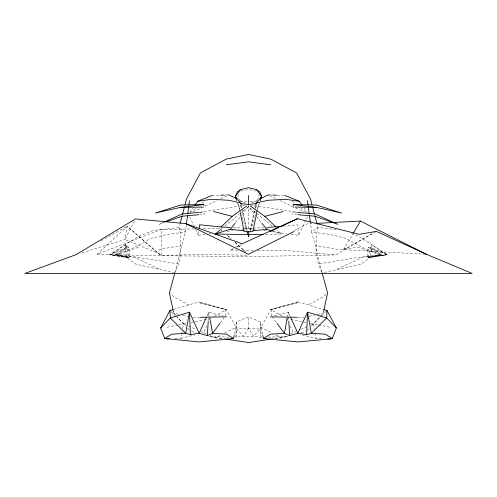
<?xml version="1.0" encoding="UTF-8"?>
<svg xmlns="http://www.w3.org/2000/svg" width="497" height="497" viewBox="0 0 497 497"><rect width="100%" height="100%" fill="white"/><g stroke="black" fill="none" stroke-linecap="round" stroke-linejoin="round"><path stroke-width="0.37" stroke-dasharray="2.48 1.86" d="M214.424 316.204L226.172 309.6L199.123 302.642L199.123 301.791L226.172 309.6L236.038 327.312L234.36 334.779M194.209 228.887L161.258 229.446L161.158 255.731L250.724 256.551L335.736 254.936L376.341 231.385M235.945 337.308L236.249 322.068L248.5 316.757L260.751 322.068L261.055 337.308L253.47 336.239L243.53 336.239L235.945 337.308L236.914 329.101L236.249 322.068M208.255 320.503L208.479 316.719M208.523 315.968L208.746 312.191L223.52 316.222M351.466 233.503L358.436 236.249L371.563 244.53L386.212 254.731L367.538 257.297L368.19 247.332L386.212 254.731L370.433 257.489L361.071 264.218L322.143 272.921M321.944 272.219C317.72 257.726 313.725 242.48 317.943 227.508L317.173 224.569M260.751 322.068L260.086 329.101L261.055 337.308M205.193 234.348L198.353 235.292L198.8 231.527M225.091 315.899L225.949 309.37L199.123 302.642M186.282 225.184L185.369 232.068L181.138 247.276L179.367 261.757L175.404 271.816M246.997 255.228L199.558 254.278L161.158 255.731L127.182 226.328L125.002 239.492L80.601 253.253M368.451 257.297L370.234 247.332L387.486 254.675L370.433 257.489L371.563 244.53L387.486 254.675L368.451 257.297L381.802 254.837L370.234 247.332M174.764 338.569L180.914 338.327L181.61 334.518M181.747 333.754L182.163 331.468M182.722 328.424L183.561 323.851L177.038 317.446M287.291 317.471L288.254 312.191L273.48 316.222M175.056 272.219C179.28 257.726 183.275 242.48 179.057 227.508L179.827 224.569M256.75 212.759L257.216 210.523M257.371 209.777L258.614 203.826M320.186 316.427L323.261 313.073L323.578 311.582M248.842 235.528L248.5 237.013L247.562 234.106M250.022 230.335L254.936 208.815M255.104 208.069L255.613 205.845M248.873 235.51L248.5 237.013L248.127 235.51M250.184 230.254L255.408 209.212M255.595 208.46L256.346 205.454M257.651 200.192L259.521 192.681M249.438 234.106L248.5 237.013L247.823 234.044M249.668 233.379L250.37 231.198M250.606 230.471L254.812 217.394M256.446 212.306L259.484 202.857M206.454 333.972L203.745 332.754L206.802 325.759M206.82 316.403L208.746 312.191L209.709 317.471M291.049 234.249L298.647 235.292L307.357 216.829M134.395 220.997L125.002 239.492L159.282 253.762M282.576 316.204L270.828 309.6L297.877 301.791L297.877 302.642L271.051 309.37L260.962 327.312L262.64 334.779M425.625 254.247L343.452 249.693L352.945 233.72M248.5 328.15L243.53 336.239L236.914 329.101L248.5 328.15L260.086 329.101L253.47 336.239L248.5 328.15L248.5 316.757M189.699 212.256L192.842 207.97M220.407 322.808L224.079 317.863M235.553 222.712L241.306 215.549M241.784 214.946L248.5 206.59L256.197 212.952M307.376 330.43L309.426 328.188M311.47 325.951L319.67 316.993M311.352 324.771L313.439 323.851L321.05 316.378M321.59 315.85L327.026 310.513M97.163 254.29L127.182 226.328L161.158 255.731L97.163 254.29L161.258 229.446M326.007 294.354L322.808 297.038L307.91 305.059M220.662 229.583L222.439 228.117M224.812 226.16L239.026 214.418M239.616 213.927L248.5 206.59L256.172 216.145M190.177 212.66L196.259 207.889M201.739 203.596L204.783 201.21M174.857 272.921L135.929 264.218L126.567 257.489L125.437 244.536L126.766 247.338L128.549 257.297L115.198 254.837L134.911 247.276L150.852 238.417L167.967 234.255L185.369 232.068L179.057 227.508L153.2 230.478L138.564 236.249L125.437 244.53L110.788 254.731L126.567 257.489L129.462 257.297L128.81 247.338L125.437 244.53L109.514 254.675L126.567 257.489L129.462 257.297L117.106 254.837L128.81 247.338L110.788 254.731L129.462 257.297M125.437 244.53L126.766 247.332L115.198 254.837L134.557 257.347L159.494 269.107M211.163 318.037L209.852 318.77L206.851 319.354M343.452 249.693L373.657 232.882M101.003 240.852L127.182 226.328M237.529 250.171L230.577 250.078L233.286 248.587M235.994 247.102L240.741 244.499M261.354 327.101L260.962 327.312L272.356 333.139M294.292 230.583L307.314 223.861L311.936 223.619M209.846 335.5L215.269 337.941L221.295 334.854M224.644 333.139L236.038 327.312L235.646 327.101M251.855 203.031L257.229 200.328M193.258 211.778L217.108 200.54M220.612 198.881L227.632 195.576M337.506 269.107L362.443 257.347L381.802 254.837L362.089 247.276L346.148 238.417L329.033 234.255L311.631 232.068L310.42 222.892M230.577 250.078L234.062 248.444M236.845 247.139L241.716 244.853M163.333 222.445L159.183 224.321L164.898 222.296M271.082 338.271L281.731 337.941L287.154 335.5M290.546 333.972L296.038 331.524M300.909 329.374L308.569 326.001M126.766 247.338L109.514 254.675L128.549 257.297L126.567 257.489L128.549 257.297M138.533 247.276L117.106 254.837L138.172 257.347L177.423 263.783M173.615 309.42L199.123 301.791M301.045 332.704L305.406 331.418M270.828 309.6L297.877 302.642M180.914 338.327L194.905 334.91M309.202 316.247L314.384 315.079M317.341 314.408L323.261 313.073M241.033 191.109L248.5 189.463L255.967 191.109M166.98 327.268L178.28 324.939M179.038 324.783L186.561 323.274M367.538 257.297L379.894 254.837L368.19 247.332M191.072 322.398L206.1 319.496M158.45 249.5L181.107 245.667M319.577 263.783L358.828 257.347L379.894 254.837L358.467 247.276L338.55 249.5L315.893 245.667M199.769 212.312L246.978 204.957M275.065 338.525L287.962 336.568L267.976 337.115M208.995 233.826L210.511 233.621M227.228 231.322L233.304 230.484M241.66 229.334L243.94 229.024M244.704 228.918L252.314 228.198M283.607 226.178L297.405 224.75L298.647 235.292M200.074 212.3L203.838 211.952L204.248 214.257L199.651 214.661M253.072 228.16L263.745 227.607M212.082 195.483L219.786 195.228M225.178 195.048L226.719 194.992M265.466 234.323L281.669 233.988L276.928 230.074M203.41 228.726L219.5 228.452L221.811 230.521L219.5 228.452M192.973 317.415L199.098 317.31M202.534 207.075L204.062 207.05M240.188 201.596L249.258 201.596M250.01 201.596L256.812 201.596M242.157 250.233L253.737 250.389M257.595 250.438L290.788 250.879L335.736 254.936M292.938 207.05L294.466 207.075M297.902 317.316L304.027 317.421M229.024 337.115L209.038 336.568L221.935 338.525M215.269 337.941L225.918 338.271M270.281 194.992L271.822 195.048M277.214 195.228L284.918 195.483M302.095 334.91L316.086 338.327L322.236 338.569M233.255 227.607L242.399 228.08M243.163 228.117L252.296 228.918M297.349 214.661L292.752 214.257L293.162 211.952L296.926 212.3M336.196 229.608L317.943 227.508L311.631 232.068L315.862 247.276L317.633 261.757L321.596 271.816M253.06 229.024L255.34 229.334M263.696 230.484L268.256 231.111M272.816 231.739L286.489 233.621M250.022 204.957L297.231 212.312M285.837 318.037L287.148 318.77L290.149 319.354M290.9 319.496L305.928 322.398M310.439 323.274L317.962 324.783M318.72 324.939L330.02 327.268M173.422 311.582L173.739 313.073L179.659 314.408M182.616 315.079L187.798 316.247M191.593 331.418L195.955 332.704M297.877 301.791L323.385 309.42M272.418 231.074L281.669 233.988M183.561 323.851L185.648 324.771M188.431 326.001L196.091 329.374M200.962 331.524L203.745 332.754M269.368 195.576L276.388 198.881M279.892 200.54L303.742 211.778M239.771 200.328L245.145 203.031M275.705 334.854L281.731 337.941M189.09 305.059L174.192 297.038L169.931 293.46M292.217 201.21L295.261 203.596M300.741 207.889L306.823 212.66M256.794 213.437L272.188 226.16M227.589 235.69L231.049 238.79M235.093 242.406L245.487 251.706M227.52 235.677L230.962 238.771M234.969 242.381L245.282 251.662M171.061 311.576L176.491 316.912M173.739 313.073L175.789 315.309M176.305 315.868L185.53 325.951M187.574 328.188L189.624 330.43M256.651 216.742L261.447 222.712M272.002 316.626L276.593 322.808M304.158 207.97L307.301 212.256M189.643 216.829L193.836 225.719M195.451 229.136L198.353 235.292M290.18 316.403L288.254 312.191L288.477 315.968M287.148 318.77L288.061 320.869M290.198 325.759L293.255 332.754M237.516 202.857L240.554 212.306M242.188 217.394L246.394 230.471M246.63 231.198L247.332 233.379M237.858 194.184L239.349 200.192M240.654 205.454L241.778 209.964M241.964 210.716L247.195 231.751M247.382 232.503L247.941 234.758M241.219 205.099L241.896 208.069M242.064 208.815L246.978 230.335M247.146 231.074L247.655 233.304M238.386 203.826L239.939 211.268M313.439 323.851L314.278 328.424M315.11 332.996L316.086 338.327M271.051 309.37L271.909 315.899M288.521 316.719L288.745 320.503M248.5 204.721L248.5 228.396"/><path stroke-width="0.75" d="M265.765 338.438L263.478 338.513L270.43 334.183L284.396 333.319L289.633 335.612L297.877 333.251L306.63 334.643L307.5 312.191L326.635 317.956L336.37 327.983L332.276 338.513L330.698 338.904L297.877 341.93L263.478 338.513L262.807 335.525M324.112 309.637L327.026 310.513L326.635 317.956L311.352 333.319L306.63 334.643M172.888 309.637L169.974 310.513L160.63 327.983L164.724 338.513L171.676 334.183L185.648 333.319L190.37 334.643L199.123 333.251L207.367 335.612L208.212 321.255M199.154 228.514L199.595 224.75L221.059 226.974L230.204 227.446M293.093 205.808L293.255 204.559L316.446 205.044L341.619 213.033L316.595 207.417L293.255 204.559M186.381 224.42L187.593 215.251M187.798 213.722L188.711 206.839M188.91 205.311L189.519 200.726M287.017 318.981L284.396 333.319L277.053 323.429M256.75 212.759L252.874 231.366L244.126 231.366L240.25 212.759M323.578 311.582L327.604 293.013L322.143 272.921M234.193 335.525L233.522 338.513L199.123 341.93L164.724 338.513M255.781 205.099L256.123 203.615L261.59 196.315L259.707 191.929L256.433 189.581L248.5 187.667L240.567 189.581L237.293 191.929L235.41 196.315L236.814 200.676M180.212 223.097L182.132 215.741M182.517 214.269L184.437 206.914M185.014 204.702L186.549 198.819L200.434 172.925L226.092 159.183L248.5 154.449L270.908 159.183L296.566 172.925L310.451 198.819L311.986 204.702M174.857 272.921L169.396 293.013L173.422 311.582M260.186 200.676L261.59 196.315L256.433 189.581M206.18 317.807L199.123 333.251L189.5 312.191L170.365 317.956L160.63 327.983M353.342 233.056L360.462 221.072L426.395 254.29L472.15 273.449L24.85 273.449L76.159 254.626L135.439 218.941L185.71 223.613L242.095 243.754L297.411 218.723L359.182 234.348L376.341 231.385L426.395 254.29M195.091 204.907L197.781 201.229L212.082 195.483M219.947 323.429L212.604 333.319L207.367 335.612M240.567 189.581L235.41 196.315L240.877 203.615L241.219 205.099M220.072 230.074L215.331 233.988L230.273 229.279L235.069 223.308M221.059 226.974L232.186 216.35L246.618 206.062M260.583 198.638L267.97 194.917L269.511 194.967M294.156 231.44L248.376 254.29L185.71 223.613M270.256 231.459L278.612 227.545M280.004 226.887L297.411 218.723M164.712 221.817L181.995 213.983L199.316 212.374M166.321 221.786L182.032 216.214L198.881 214.729M250.382 206.062L264.814 216.35L283.203 211.554M256.794 202.844L268.107 200.279L285.57 199.322L299.219 201.229L301.909 204.907M203.745 204.559L180.405 207.417L155.381 213.033L180.554 205.044L203.745 204.559L203.907 205.801M270.511 339.215L248.5 342.551L226.489 339.215M197.781 201.229L211.43 199.322L228.893 200.279L240.206 202.844M226.303 164.787L248.5 161.829L270.697 164.787M253.054 230.801L266.727 229.279L271.704 230.85M240.877 203.615L248.5 204.416L256.123 203.615M266.796 227.446L282.072 226.34M316.558 223.377L360.462 221.072M166.302 338.904L169.378 338.78M220.556 195.203L224.408 195.072M227.489 194.967L229.03 194.917L236.417 198.638M215.331 233.988L248.5 234.677L263.155 234.373M199.869 317.297L226.669 316.831M180.405 207.417L201.776 207.087M295.224 207.087L316.595 207.417M270.331 316.831L297.131 317.297M231.235 338.438L233.522 338.513L226.57 334.183L212.604 333.319L209.982 318.981M272.592 195.072L276.444 195.203M327.622 338.78L330.698 338.904M298.119 214.729L314.968 216.214L337.817 224.321L315.005 213.983L297.684 212.374M230.273 229.279L243.946 230.801M213.797 211.554L232.186 216.35M284.918 195.483L299.219 201.229M332.276 338.513L325.324 334.183L311.352 333.319L307.5 312.191L297.877 333.251L290.82 317.807M264.814 216.35L275.941 226.974M261.931 223.308L266.727 229.279M327.026 310.513L336.37 327.983M312.563 206.914L314.483 214.269M314.868 215.741L316.98 223.83M307.481 200.726L308.09 205.311M308.289 206.839L309.202 213.722M309.407 215.251L310.314 222.128M288.788 321.255L289.633 335.612M169.974 310.513L170.365 317.956L185.648 333.319L189.5 312.191L190.37 334.643M248.5 195.458L248.5 204.416M248.5 231.31L248.5 234.677"/></g></svg>
